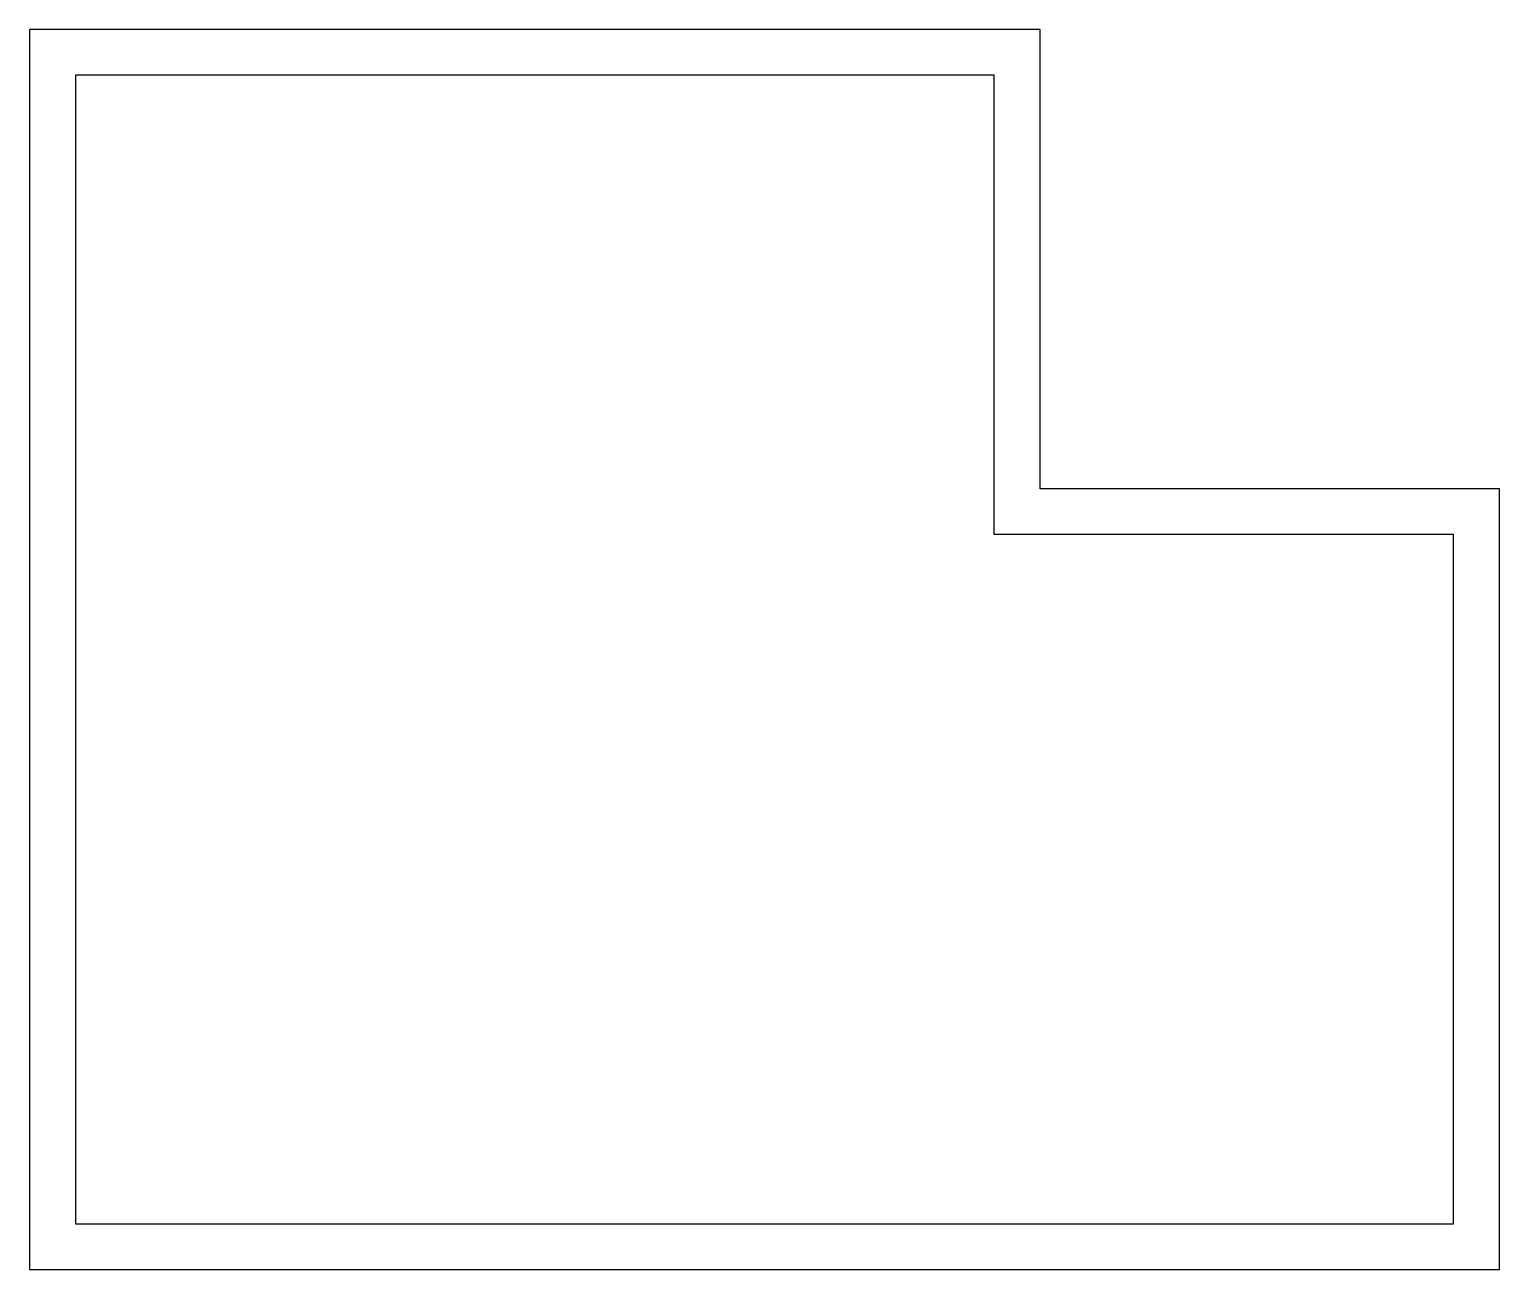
# Model space of a CAD drawing. Header units: millimetres. Extents: x -200 to 6200, y -200 to 5200.
import ezdxf

# ---------------------------------------------------------------- set-up
doc = ezdxf.new("R2010")
doc.units = ezdxf.units.MM
doc.layers.add('A-WALL', color=7, linetype='Continuous')

msp = doc.modelspace()

# ---------------------------------------------------------------- linework, layer by layer
at = {"layer": 'A-WALL'}
for points in [[(-200, -200), (6200, -200), (6200, 3200), (4200, 3200), (4200, 5200), (-200, 5200)], [(0, 0), (6000, 0), (6000, 3000), (4000, 3000), (4000, 5000), (0, 5000)]]:
    msp.add_lwpolyline(points, close=True, dxfattribs=at)

doc.saveas('drawing.dxf')
